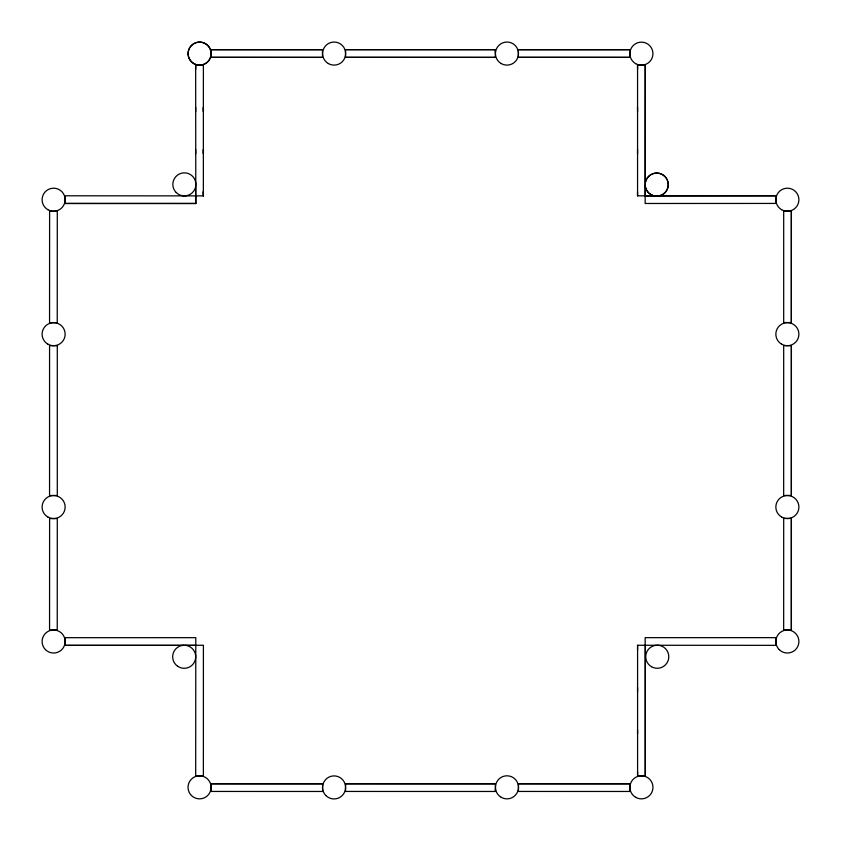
<?xml version="1.0" encoding="UTF-8"?>
<svg xmlns="http://www.w3.org/2000/svg" width="841" height="841" viewBox="0 0 841 841"><rect width="100%" height="100%" fill="white"/><g stroke="black" fill="none" stroke-linecap="round" stroke-linejoin="round"><path stroke-width="1.26" d="M195.795 195.806L195.795 203.49L65.009 203.459L65.009 195.785L203.385 195.89L203.343 191.643L203.385 195.89M195.795 203.49L195.659 65.104L203.385 65.135L203.354 195.858M210.975 57.335L210.975 49.651L322.46 49.651L322.492 57.388L211.049 57.346L322.492 57.388M495.391 52.268L495.37 49.661L345.514 49.651L345.514 57.335L495.391 57.388L345.535 57.346M495.36 57.335L495.36 49.651L345.514 49.661M518.34 57.335L518.34 49.651L629.825 49.651L629.856 57.388L518.413 57.346L629.825 57.346M645.257 776.012L645.278 645.257L645.278 776.012L637.594 776.012L637.583 645.257L775.928 645.341L775.928 637.646L645.152 637.657L645.173 645.341M637.552 65.135L645.247 65.104L645.152 203.48L775.928 203.438L775.928 195.753L645.236 195.89L645.247 185.714M637.552 69.351L637.562 65.104L637.562 195.858L654.13 195.774M645.236 65.135L645.247 182.171M637.552 107.312L637.562 111.496M637.552 149.498L637.562 153.682M637.552 191.674L637.562 195.858M775.907 195.795L659.849 195.795M791.339 211.175L791.339 322.587L783.686 322.555L783.696 211.059L791.381 211.059L791.37 322.555M791.339 345.662L783.686 345.63L783.665 495.486L791.381 495.454L791.381 345.598L791.37 495.454M791.339 518.54L791.339 629.951L788.784 629.951M185.031 645.352L203.396 645.247L203.375 776.022L195.69 776.012L195.795 637.667L65.009 637.678L65.009 645.362L183.506 645.352M195.764 645.373L65.009 645.362M49.566 345.662L49.556 495.517L57.293 495.486L57.293 345.651M211.08 49.703L322.492 49.703M518.445 49.703L629.856 49.703M65.009 203.469L195.774 203.469M49.556 345.662L57.241 345.662M211.112 783.78L322.597 783.78L322.597 791.465L211.091 791.444L211.091 783.759L322.524 783.78M345.567 783.78L495.423 783.78L495.423 791.465L345.556 791.444L345.556 783.759L495.402 783.78M518.476 783.78L629.962 783.78L629.962 791.465L518.455 791.444L518.455 783.759L629.888 783.78M637.573 645.247L637.573 649.473M637.573 687.433L637.573 691.649M637.573 729.61L637.573 733.825M637.573 771.786L637.594 776.022M195.701 65.135L195.701 69.351M195.659 195.858L195.659 186.902M495.391 791.444L495.391 788.879M195.659 107.28L195.701 111.538M195.659 149.467L195.701 153.714M645.625 181.561A11.522 11.522 0 0 1 664.905 176.4A11.522 11.522 0 0 1 659.743 195.68M653.772 195.68A11.522 11.522 0 0 1 649.347 193.377M648.611 192.694A11.522 11.522 0 0 1 645.625 187.532M783.686 629.92L791.381 629.909L791.381 518.424L783.696 518.424L783.665 629.951M49.608 211.196L57.293 211.196L57.241 322.692L49.556 322.692L49.608 211.196M49.608 518.561L57.293 518.561L57.241 630.056L49.556 630.056L49.608 518.561M203.385 107.312L203.385 111.538L203.385 107.312M203.385 149.498L203.385 153.714L203.385 149.498M177.588 666.219A11.522 11.522 0 0 0 195.68 657.778A11.522 11.522 0 0 0 179.322 646.33A11.522 11.522 0 0 0 177.588 666.219M651.502 666.724A11.522 11.522 0 0 0 668.795 656.747A11.522 11.522 0 0 0 651.502 646.761A11.522 11.522 0 0 0 651.502 666.724M650.923 194.649A11.522 11.522 0 0 0 668.217 184.673A11.522 11.522 0 0 0 650.923 174.686A11.522 11.522 0 0 0 650.923 194.649M176.211 192.526A11.522 11.522 0 0 0 195.501 187.364A11.522 11.522 0 0 0 181.383 173.246A11.522 11.522 0 0 0 176.211 192.526M779.229 649.651A11.522 11.522 0 0 0 798.508 644.49A11.522 11.522 0 0 0 784.39 630.372A11.522 11.522 0 0 0 779.229 649.651M45.477 649.651A11.522 11.522 0 0 0 64.757 644.49A11.522 11.522 0 0 0 50.639 630.372A11.522 11.522 0 0 0 45.477 649.651M781.615 517.026A11.522 11.522 0 0 0 798.897 507.039A11.522 11.522 0 0 0 781.615 497.063A11.522 11.522 0 0 0 781.615 517.026M47.863 517.026A11.522 11.522 0 0 0 65.146 507.039A11.522 11.522 0 0 0 47.863 497.063A11.522 11.522 0 0 0 47.863 517.026M47.863 209.703A11.522 11.522 0 0 0 65.146 199.716A11.522 11.522 0 0 0 47.863 189.74A11.522 11.522 0 0 0 47.863 209.703M191.443 61.824A11.522 11.522 0 0 0 210.723 56.652A11.522 11.522 0 0 0 196.615 42.544A11.522 11.522 0 0 0 191.443 61.824M635.638 63.653A11.522 11.522 0 0 0 652.931 53.677A11.522 11.522 0 0 0 635.638 43.69A11.522 11.522 0 0 0 635.638 63.653M501.204 63.559A11.522 11.522 0 0 0 518.498 53.572A11.522 11.522 0 0 0 501.204 43.595A11.522 11.522 0 0 0 501.204 63.559M47.863 344.158A11.522 11.522 0 0 0 65.146 334.182A11.522 11.522 0 0 0 47.863 324.195A11.522 11.522 0 0 0 47.863 344.158M781.615 344.158A11.522 11.522 0 0 0 798.897 334.182A11.522 11.522 0 0 0 781.615 324.195A11.522 11.522 0 0 0 781.615 344.158M781.615 209.703A11.522 11.522 0 0 0 798.897 199.716A11.522 11.522 0 0 0 781.615 189.74A11.522 11.522 0 0 0 781.615 209.703M328.347 63.559A11.522 11.522 0 0 0 345.64 53.572A11.522 11.522 0 0 0 328.347 43.595A11.522 11.522 0 0 0 328.347 63.559M325.909 795.575A11.522 11.522 0 0 0 345.188 790.403A11.522 11.522 0 0 0 331.07 776.296A11.522 11.522 0 0 0 325.909 795.575M635.67 797.31A11.522 11.522 0 0 0 652.963 787.323A11.522 11.522 0 0 0 635.67 777.347A11.522 11.522 0 0 0 635.67 797.31M191.412 795.481A11.522 11.522 0 0 0 210.702 790.309A11.522 11.522 0 0 0 196.584 776.19A11.522 11.522 0 0 0 191.412 795.481M193.882 63.559A11.522 11.522 0 0 0 211.175 53.572A11.522 11.522 0 0 0 193.882 43.595A11.522 11.522 0 0 0 193.882 63.559M501.204 797.31A11.522 11.522 0 0 0 518.498 787.323A11.522 11.522 0 0 0 501.204 777.347A11.522 11.522 0 0 0 501.204 797.31"/></g></svg>
